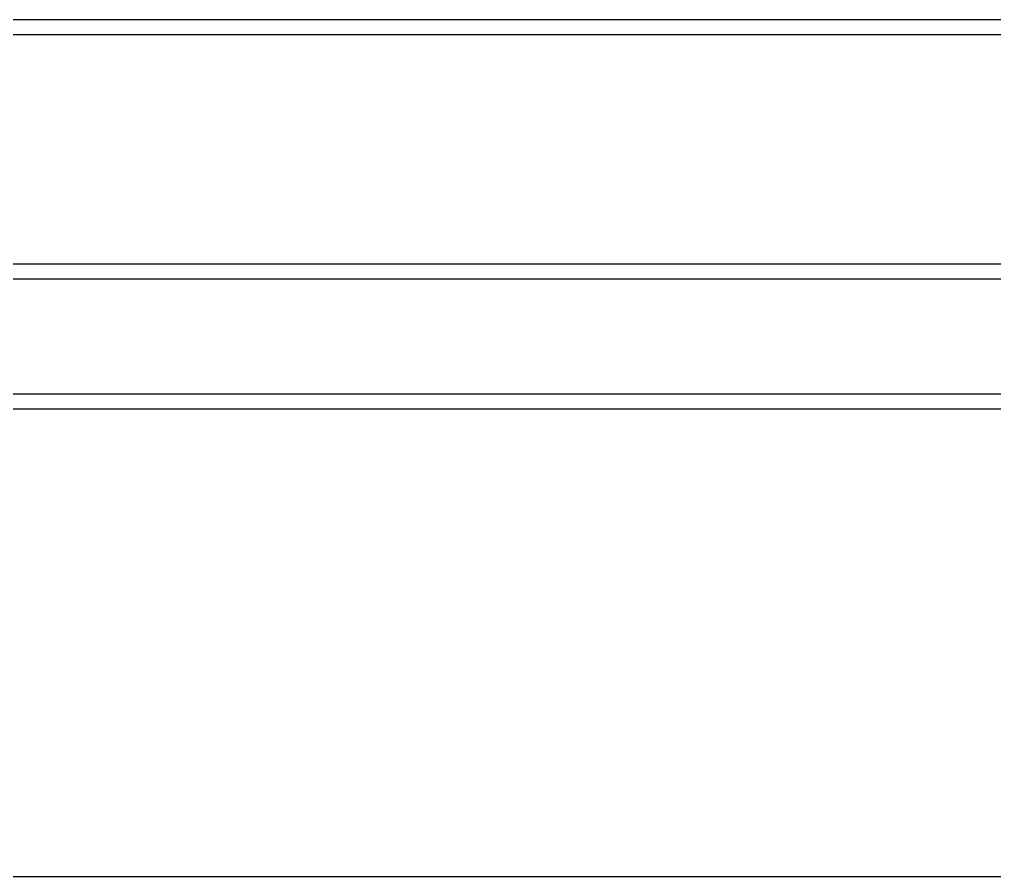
# Model space of a CAD drawing. Extents: x 18 to 369, y 6 to 139.
# Drawn here: x 301.38 to 310.93, y 41.95 to 50.34 of the extents above; entities that cross this region are included whole.
import ezdxf

# ---------------------------------------------------------------- set-up
doc = ezdxf.new("R2010")
doc.units = 0
doc.layers.add('BLACK', color=7, linetype='CONTINUOUS')

msp = doc.modelspace()

# ---------------------------------------------------------------- linework, layer by layer
at = {"layer": 'BLACK', "linetype": 'CONTINUOUS'}
for p, q in [((278.879, 50.3393), (321.334, 50.3394)), ((321.457, 50.1894), (278.968, 50.1893)), ((291.878, 47.9469), (321.871, 47.9469)), ((321.799, 47.7969), (291.949, 47.7969)), ((293.374, 46.6732), (317.378, 46.6732)), ((317.371, 46.5232), (293.375, 46.5232)), ((297.506, 41.9451), (305.37, 41.9451)), ((305.37, 41.9451), (305.374, 41.9454)), ((305.374, 41.9454), (305.378, 41.9451)), ((305.378, 41.9451), (317.346, 41.945))]:
    msp.add_line(p, q, dxfattribs=at)

doc.saveas('drawing.dxf')
